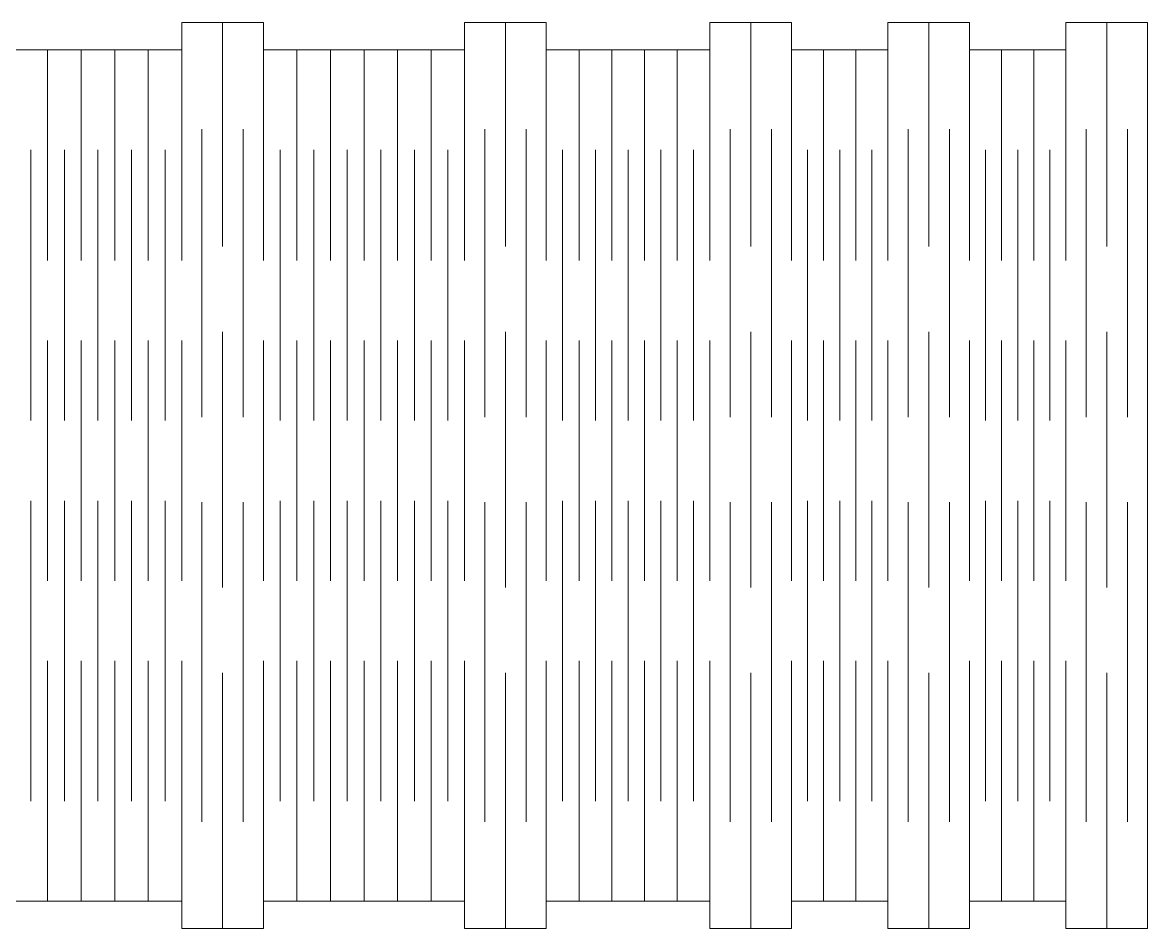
# Model space of a CAD drawing. Header units: millimetres. Extents: x -459 to 459, y -512 to 512.
# Drawn here: x 323.8 to 447.9, y 112 to 212 of the extents above; entities that cross this region are included whole.
import ezdxf

# ---------------------------------------------------------------- set-up
doc = ezdxf.new("R2010")
doc.units = ezdxf.units.MM
doc.header["$MEASUREMENT"] = 0
doc.layers.add('Camada 1', color=7, linetype='Continuous')

msp = doc.modelspace()

# ---------------------------------------------------------------- linework, layer by layer
at = {"layer": 'Camada 1', "color": 250, "lineweight": 20}
msp.add_open_spline([(341.3646, 111.9721), (341.3646, 111.9721), (350.3755, 111.9721), (350.3755, 111.9721), (350.3755, 111.9721), (350.3755, 111.9721), (350.3755, 114.9721), (350.3755, 114.9721), (350.3755, 114.9721), (350.3755, 114.9721), (372.5761, 114.9721), (372.5761, 114.9721), (372.5761, 114.9721), (372.5761, 114.9721), (372.5761, 111.9721), (372.5761, 111.9721), (372.5761, 111.9721), (372.5761, 111.9721), (381.5871, 111.9721), (381.5871, 111.9721), (381.5871, 111.9721), (381.5871, 111.9721), (381.5871, 114.9721), (381.5871, 114.9721), (381.5871, 114.9721), (381.5871, 114.9721), (399.6397, 114.9721), (399.6397, 114.9721), (399.6397, 114.9721), (399.6397, 114.9721), (399.6397, 111.9721), (399.6397, 111.9721), (399.6397, 111.9721), (399.6397, 111.9721), (408.6424, 111.9721), (408.6424, 111.9721), (408.6424, 111.9721), (408.6424, 111.9721), (408.6424, 114.9721), (408.6424, 114.9721), (408.6424, 114.9721), (408.6424, 114.9721), (419.281, 114.9721), (419.281, 114.9721), (419.281, 114.9721), (419.281, 114.9721), (419.281, 111.9721), (419.281, 111.9721), (419.281, 111.9721), (419.281, 111.9721), (428.2837, 111.9721), (428.2837, 111.9721), (428.2837, 111.9721), (428.2837, 111.9721), (428.2837, 114.9721), (428.2837, 114.9721), (428.2837, 114.9721), (428.2837, 114.9721), (438.9223, 114.9721), (438.9223, 114.9721), (438.9223, 114.9721), (438.9223, 114.9721), (438.9223, 111.9721), (438.9223, 111.9721), (438.9223, 111.9721), (438.9223, 111.9721), (447.925, 111.9721), (447.925, 111.9721), (447.925, 111.9721), (447.925, 111.9721), (447.925, 211.9721), (447.925, 211.9721), (447.925, 211.9721), (447.925, 211.9721), (438.9223, 211.9721), (438.9223, 211.9721), (438.9223, 211.9721), (438.9223, 211.9721), (438.9223, 208.9721), (438.9223, 208.9721), (438.9223, 208.9721), (438.9223, 208.9721), (428.2837, 208.9721), (428.2837, 208.9721), (428.2837, 208.9721), (428.2837, 208.9721), (428.2837, 211.9721), (428.2837, 211.9721), (428.2837, 211.9721), (428.2837, 211.9721), (419.281, 211.9721), (419.281, 211.9721), (419.281, 211.9721), (419.281, 211.9721), (419.281, 208.9721), (419.281, 208.9721), (419.281, 208.9721), (419.281, 208.9721), (408.6424, 208.9721), (408.6424, 208.9721), (408.6424, 208.9721), (408.6424, 208.9721), (408.6424, 211.9721), (408.6424, 211.9721), (408.6424, 211.9721), (408.6424, 211.9721), (399.6397, 211.9721), (399.6397, 211.9721), (399.6397, 211.9721), (399.6397, 211.9721), (399.6397, 208.9721), (399.6397, 208.9721), (399.6397, 208.9721), (399.6397, 208.9721), (381.5871, 208.9721), (381.5871, 208.9721), (381.5871, 208.9721), (381.5871, 208.9721), (381.5871, 211.9721), (381.5871, 211.9721), (381.5871, 211.9721), (381.5871, 211.9721), (372.5761, 211.9721), (372.5761, 211.9721), (372.5761, 211.9721), (372.5761, 211.9721), (372.5761, 208.9721), (372.5761, 208.9721), (372.5761, 208.9721), (372.5761, 208.9721), (350.3755, 208.9721), (350.3755, 208.9721), (350.3755, 208.9721), (350.3755, 208.9721), (350.3755, 211.9721), (350.3755, 211.9721), (350.3755, 211.9721), (350.3755, 211.9721), (341.3646, 211.9721), (341.3646, 211.9721), (341.3646, 211.9721), (341.3646, 211.9721), (341.3646, 208.9721), (341.3646, 208.9721), (341.3646, 208.9721), (341.3646, 208.9721), (319.164, 208.9721), (319.164, 208.9721), (319.164, 208.9721), (319.164, 208.9721), (319.164, 211.9721), (319.164, 211.9721), (319.164, 211.9721), (319.164, 211.9721), (310.1531, 211.9721), (310.1531, 211.9721), (310.1531, 211.9721), (310.1531, 211.9721), (310.1531, 208.9721), (310.1531, 208.9721), (310.1531, 208.9721), (310.1531, 208.9721), (287.9525, 208.9721), (287.9525, 208.9721), (287.9525, 208.9721), (287.9525, 208.9721), (287.9525, 211.9721), (287.9525, 211.9721), (287.9525, 211.9721), (287.9525, 211.9721), (278.9415, 211.9721), (278.9415, 211.9721), (278.9415, 211.9721), (278.9415, 211.9721), (278.9415, 208.9721), (278.9415, 208.9721), (278.9415, 208.9721), (278.9415, 208.9721), (256.7409, 208.9721), (256.7409, 208.9721), (256.7409, 208.9721), (256.7409, 208.9721), (256.7409, 211.9721), (256.7409, 211.9721), (256.7409, 211.9721), (256.7409, 211.9721), (247.73, 211.9721), (247.73, 211.9721), (247.73, 211.9721), (247.73, 211.9721), (247.73, 208.9721), (247.73, 208.9721), (247.73, 208.9721), (247.73, 208.9721), (229.6773, 208.9721), (229.6773, 208.9721), (229.6773, 208.9721), (229.6773, 208.9721), (229.6773, 211.9721), (229.6773, 211.9721), (229.6773, 211.9721), (229.6773, 211.9721), (220.6719, 211.9721), (220.6719, 211.9721), (220.6719, 211.9721), (220.6719, 211.9721), (220.6719, 208.9721), (220.6719, 208.9721), (220.6719, 208.9721), (220.6719, 208.9721), (201.2092, 208.9721), (201.2092, 208.9721), (201.2092, 208.9721), (201.2092, 208.9721), (201.2092, 211.9721), (201.2092, 211.9721), (201.2092, 211.9721), (201.2092, 211.9721), (192.2037, 211.9721), (192.2037, 211.9721), (192.2037, 211.9721), (192.2037, 211.9721), (192.2037, 208.9721), (192.2037, 208.9721), (192.2037, 208.9721), (192.2037, 208.9721), (172.741, 208.9721), (172.741, 208.9721), (172.741, 208.9721), (172.741, 208.9721), (172.741, 211.9721), (172.741, 211.9721), (172.741, 211.9721), (172.741, 211.9721), (163.7356, 211.9721), (163.7356, 211.9721), (163.7356, 211.9721), (163.7356, 211.9721), (163.7356, 208.9721), (163.7356, 208.9721), (163.7356, 208.9721), (163.7356, 208.9721), (144.2728, 208.9721), (144.2728, 208.9721), (144.2728, 208.9721), (144.2728, 208.9721), (144.2728, 211.9721), (144.2728, 211.9721), (144.2728, 211.9721), (144.2728, 211.9721), (135.2674, 211.9721), (135.2674, 211.9721), (135.2674, 211.9721), (135.2674, 211.9721), (135.2674, 208.9721), (135.2674, 208.9721), (135.2674, 208.9721), (135.2674, 208.9721), (115.8046, 208.9721), (115.8046, 208.9721), (115.8046, 208.9721), (115.8046, 208.9721), (115.8046, 211.9721), (115.8046, 211.9721), (115.8046, 211.9721), (115.8046, 211.9721), (106.7992, 211.9721), (106.7992, 211.9721), (106.7992, 211.9721), (106.7992, 211.9721), (106.7992, 208.9721), (106.7992, 208.9721), (106.7992, 208.9721), (106.7992, 208.9721), (87.3365, 208.9721), (87.3365, 208.9721), (87.3365, 208.9721), (87.3365, 208.9721), (87.3365, 211.9721), (87.3365, 211.9721), (87.3365, 211.9721), (87.3365, 211.9721), (78.331, 211.9721), (78.331, 211.9721), (78.331, 211.9721), (78.331, 211.9721), (78.331, 111.9721), (78.331, 111.9721), (78.331, 111.9721), (78.331, 111.9721), (87.3365, 111.9721), (87.3365, 111.9721), (87.3365, 111.9721), (87.3365, 111.9721), (87.3365, 114.9721), (87.3365, 114.9721), (87.3365, 114.9721), (87.3365, 114.9721), (106.7992, 114.9721), (106.7992, 114.9721), (106.7992, 114.9721), (106.7992, 114.9721), (106.7992, 111.9721), (106.7992, 111.9721), (106.7992, 111.9721), (106.7992, 111.9721), (115.8046, 111.9721), (115.8046, 111.9721), (115.8046, 111.9721), (115.8046, 111.9721), (115.8046, 114.9721), (115.8046, 114.9721), (115.8046, 114.9721), (115.8046, 114.9721), (135.2674, 114.9721), (135.2674, 114.9721), (135.2674, 114.9721), (135.2674, 114.9721), (135.2674, 111.9721), (135.2674, 111.9721), (135.2674, 111.9721), (135.2674, 111.9721), (144.2728, 111.9721), (144.2728, 111.9721), (144.2728, 111.9721), (144.2728, 111.9721), (144.2728, 114.9721), (144.2728, 114.9721), (144.2728, 114.9721), (144.2728, 114.9721), (163.7356, 114.9721), (163.7356, 114.9721), (163.7356, 114.9721), (163.7356, 114.9721), (163.7356, 111.9721), (163.7356, 111.9721), (163.7356, 111.9721), (163.7356, 111.9721), (172.741, 111.9721), (172.741, 111.9721), (172.741, 111.9721), (172.741, 111.9721), (172.741, 114.9721), (172.741, 114.9721), (172.741, 114.9721), (172.741, 114.9721), (192.2037, 114.9721), (192.2037, 114.9721), (192.2037, 114.9721), (192.2037, 114.9721), (192.2037, 111.9721), (192.2037, 111.9721), (192.2037, 111.9721), (192.2037, 111.9721), (201.2092, 111.9721), (201.2092, 111.9721), (201.2092, 111.9721), (201.2092, 111.9721), (201.2092, 114.9721), (201.2092, 114.9721), (201.2092, 114.9721), (201.2092, 114.9721), (220.6719, 114.9721), (220.6719, 114.9721), (220.6719, 114.9721), (220.6719, 114.9721), (220.6719, 111.9721), (220.6719, 111.9721), (220.6719, 111.9721), (220.6719, 111.9721), (229.6773, 111.9721), (229.6773, 111.9721), (229.6773, 111.9721), (229.6773, 111.9721), (229.6773, 114.9721), (229.6773, 114.9721), (229.6773, 114.9721), (229.6773, 114.9721), (247.73, 114.9721), (247.73, 114.9721), (247.73, 114.9721), (247.73, 114.9721), (247.73, 111.9721), (247.73, 111.9721), (247.73, 111.9721), (247.73, 111.9721), (256.7409, 111.9721), (256.7409, 111.9721), (256.7409, 111.9721), (256.7409, 111.9721), (256.7409, 114.9721), (256.7409, 114.9721), (256.7409, 114.9721), (256.7409, 114.9721), (278.9415, 114.9721), (278.9415, 114.9721), (278.9415, 114.9721), (278.9415, 114.9721), (278.9415, 111.9721), (278.9415, 111.9721), (278.9415, 111.9721), (278.9415, 111.9721), (287.9525, 111.9721), (287.9525, 111.9721), (287.9525, 111.9721), (287.9525, 111.9721), (287.9525, 114.9721), (287.9525, 114.9721), (287.9525, 114.9721), (287.9525, 114.9721), (310.1531, 114.9721), (310.1531, 114.9721), (310.1531, 114.9721), (310.1531, 114.9721), (310.1531, 111.9721), (310.1531, 111.9721), (310.1531, 111.9721), (310.1531, 111.9721), (319.164, 111.9721), (319.164, 111.9721), (319.164, 111.9721), (319.164, 111.9721), (319.164, 114.9721), (319.164, 114.9721), (319.164, 114.9721), (319.164, 114.9721), (341.3646, 114.9721), (341.3646, 114.9721), (341.3646, 114.9721), (341.3646, 114.9721), (341.3646, 111.9721), (341.3646, 111.9721)], degree=3, knots=[0, 0, 0, 0, 0.00917431, 0.00917431, 0.00917431, 0.00917431, 0.01834862, 0.01834862, 0.01834862, 0.01834862, 0.02752294, 0.02752294, 0.02752294, 0.02752294, 0.03669725, 0.03669725, 0.03669725, 0.03669725, 0.04587156, 0.04587156, 0.04587156, 0.04587156, 0.05504587, 0.05504587, 0.05504587, 0.05504587, 0.06422018, 0.06422018, 0.06422018, 0.06422018, 0.0733945, 0.0733945, 0.0733945, 0.0733945, 0.08256881, 0.08256881, 0.08256881, 0.08256881, 0.09174312, 0.09174312, 0.09174312, 0.09174312, 0.10091743, 0.10091743, 0.10091743, 0.10091743, 0.11009174, 0.11009174, 0.11009174, 0.11009174, 0.11926606, 0.11926606, 0.11926606, 0.11926606, 0.12844037, 0.12844037, 0.12844037, 0.12844037, 0.13761468, 0.13761468, 0.13761468, 0.13761468, 0.14678899, 0.14678899, 0.14678899, 0.14678899, 0.1559633, 0.1559633, 0.1559633, 0.1559633, 0.16513761, 0.16513761, 0.16513761, 0.16513761, 0.17431193, 0.17431193, 0.17431193, 0.17431193, 0.18348624, 0.18348624, 0.18348624, 0.18348624, 0.19266055, 0.19266055, 0.19266055, 0.19266055, 0.20183486, 0.20183486, 0.20183486, 0.20183486, 0.21100917, 0.21100917, 0.21100917, 0.21100917, 0.22018349, 0.22018349, 0.22018349, 0.22018349, 0.2293578, 0.2293578, 0.2293578, 0.2293578, 0.23853211, 0.23853211, 0.23853211, 0.23853211, 0.24770642, 0.24770642, 0.24770642, 0.24770642, 0.25688073, 0.25688073, 0.25688073, 0.25688073, 0.26605505, 0.26605505, 0.26605505, 0.26605505, 0.27522936, 0.27522936, 0.27522936, 0.27522936, 0.28440367, 0.28440367, 0.28440367, 0.28440367, 0.29357798, 0.29357798, 0.29357798, 0.29357798, 0.30275229, 0.30275229, 0.30275229, 0.30275229, 0.31192661, 0.31192661, 0.31192661, 0.31192661, 0.32110092, 0.32110092, 0.32110092, 0.32110092, 0.33027523, 0.33027523, 0.33027523, 0.33027523, 0.33944954, 0.33944954, 0.33944954, 0.33944954, 0.34862385, 0.34862385, 0.34862385, 0.34862385, 0.35779817, 0.35779817, 0.35779817, 0.35779817, 0.36697248, 0.36697248, 0.36697248, 0.36697248, 0.37614679, 0.37614679, 0.37614679, 0.37614679, 0.3853211, 0.3853211, 0.3853211, 0.3853211, 0.39449541, 0.39449541, 0.39449541, 0.39449541, 0.40366972, 0.40366972, 0.40366972, 0.40366972, 0.41284404, 0.41284404, 0.41284404, 0.41284404, 0.42201835, 0.42201835, 0.42201835, 0.42201835, 0.43119266, 0.43119266, 0.43119266, 0.43119266, 0.44036697, 0.44036697, 0.44036697, 0.44036697, 0.44954128, 0.44954128, 0.44954128, 0.44954128, 0.4587156, 0.4587156, 0.4587156, 0.4587156, 0.46788991, 0.46788991, 0.46788991, 0.46788991, 0.47706422, 0.47706422, 0.47706422, 0.47706422, 0.48623853, 0.48623853, 0.48623853, 0.48623853, 0.49541284, 0.49541284, 0.49541284, 0.49541284, 0.50458716, 0.50458716, 0.50458716, 0.50458716, 0.51376147, 0.51376147, 0.51376147, 0.51376147, 0.52293578, 0.52293578, 0.52293578, 0.52293578, 0.53211009, 0.53211009, 0.53211009, 0.53211009, 0.5412844, 0.5412844, 0.5412844, 0.5412844, 0.55045872, 0.55045872, 0.55045872, 0.55045872, 0.55963303, 0.55963303, 0.55963303, 0.55963303, 0.56880734, 0.56880734, 0.56880734, 0.56880734, 0.57798165, 0.57798165, 0.57798165, 0.57798165, 0.58715596, 0.58715596, 0.58715596, 0.58715596, 0.59633028, 0.59633028, 0.59633028, 0.59633028, 0.60550459, 0.60550459, 0.60550459, 0.60550459, 0.6146789, 0.6146789, 0.6146789, 0.6146789, 0.62385321, 0.62385321, 0.62385321, 0.62385321, 0.63302752, 0.63302752, 0.63302752, 0.63302752, 0.64220183, 0.64220183, 0.64220183, 0.64220183, 0.65137615, 0.65137615, 0.65137615, 0.65137615, 0.66055046, 0.66055046, 0.66055046, 0.66055046, 0.66972477, 0.66972477, 0.66972477, 0.66972477, 0.67889908, 0.67889908, 0.67889908, 0.67889908, 0.68807339, 0.68807339, 0.68807339, 0.68807339, 0.69724771, 0.69724771, 0.69724771, 0.69724771, 0.70642202, 0.70642202, 0.70642202, 0.70642202, 0.71559633, 0.71559633, 0.71559633, 0.71559633, 0.72477064, 0.72477064, 0.72477064, 0.72477064, 0.73394495, 0.73394495, 0.73394495, 0.73394495, 0.74311927, 0.74311927, 0.74311927, 0.74311927, 0.75229358, 0.75229358, 0.75229358, 0.75229358, 0.76146789, 0.76146789, 0.76146789, 0.76146789, 0.7706422, 0.7706422, 0.7706422, 0.7706422, 0.77981651, 0.77981651, 0.77981651, 0.77981651, 0.78899083, 0.78899083, 0.78899083, 0.78899083, 0.79816514, 0.79816514, 0.79816514, 0.79816514, 0.80733945, 0.80733945, 0.80733945, 0.80733945, 0.81651376, 0.81651376, 0.81651376, 0.81651376, 0.82568807, 0.82568807, 0.82568807, 0.82568807, 0.83486239, 0.83486239, 0.83486239, 0.83486239, 0.8440367, 0.8440367, 0.8440367, 0.8440367, 0.85321101, 0.85321101, 0.85321101, 0.85321101, 0.86238532, 0.86238532, 0.86238532, 0.86238532, 0.87155963, 0.87155963, 0.87155963, 0.87155963, 0.88073394, 0.88073394, 0.88073394, 0.88073394, 0.88990826, 0.88990826, 0.88990826, 0.88990826, 0.89908257, 0.89908257, 0.89908257, 0.89908257, 0.90825688, 0.90825688, 0.90825688, 0.90825688, 0.91743119, 0.91743119, 0.91743119, 0.91743119, 0.9266055, 0.9266055, 0.9266055, 0.9266055, 0.93577982, 0.93577982, 0.93577982, 0.93577982, 0.94495413, 0.94495413, 0.94495413, 0.94495413, 0.95412844, 0.95412844, 0.95412844, 0.95412844, 0.96330275, 0.96330275, 0.96330275, 0.96330275, 0.97247706, 0.97247706, 0.97247706, 0.97247706, 0.98165138, 0.98165138, 0.98165138, 0.98165138, 1, 1, 1, 1], dxfattribs=at)
for points in [[(345.87, 187.2365), (345.87, 187.2365), (345.87, 211.9721), (345.87, 211.9721)], [(377.0816, 187.2365), (377.0816, 187.2365), (377.0816, 211.9721), (377.0816, 211.9721)], [(404.141, 187.2365), (404.141, 187.2365), (404.141, 211.9721), (404.141, 211.9721)], [(423.7823, 187.2365), (423.7823, 187.2365), (423.7823, 211.9721), (423.7823, 211.9721)], [(443.4236, 187.2365), (443.4236, 187.2365), (443.4236, 211.9721), (443.4236, 211.9721)], [(326.563, 185.7206), (326.563, 185.7206), (326.563, 208.9721), (326.563, 208.9721)], [(330.2635, 185.7206), (330.2635, 185.7206), (330.2635, 208.9721), (330.2635, 208.9721)], [(333.9637, 185.7206), (333.9637, 185.7206), (333.9637, 208.9721), (333.9637, 208.9721)], [(337.6641, 185.7206), (337.6641, 185.7206), (337.6641, 208.9721), (337.6641, 208.9721)], [(341.3644, 185.7206), (341.3644, 185.7206), (341.3644, 208.9721), (341.3644, 208.9721)], [(350.3739, 185.7206), (350.3739, 185.7206), (350.3739, 208.9721), (350.3739, 208.9721)], [(354.0743, 185.7206), (354.0743, 185.7206), (354.0743, 208.9721), (354.0743, 208.9721)], [(357.7745, 185.7206), (357.7745, 185.7206), (357.7745, 208.9721), (357.7745, 208.9721)], [(361.475, 185.7206), (361.475, 185.7206), (361.475, 208.9721), (361.475, 208.9721)], [(365.1752, 185.7206), (365.1752, 185.7206), (365.1752, 208.9721), (365.1752, 208.9721)], [(368.8756, 185.7206), (368.8756, 185.7206), (368.8756, 208.9721), (368.8756, 208.9721)], [(372.5759, 185.7206), (372.5759, 185.7206), (372.5759, 208.9721), (372.5759, 208.9721)], [(381.5855, 185.7206), (381.5855, 185.7206), (381.5855, 208.9721), (381.5855, 208.9721)], [(385.1964, 185.7206), (385.1964, 185.7206), (385.1964, 208.9721), (385.1964, 208.9721)], [(388.807, 185.7206), (388.807, 185.7206), (388.807, 208.9721), (388.807, 208.9721)], [(392.418, 185.7206), (392.418, 185.7206), (392.418, 208.9721), (392.418, 208.9721)], [(396.0286, 185.7206), (396.0286, 185.7206), (396.0286, 208.9721), (396.0286, 208.9721)], [(399.6395, 185.7206), (399.6395, 185.7206), (399.6395, 208.9721), (399.6395, 208.9721)], [(408.6449, 185.7206), (408.6449, 185.7206), (408.6449, 208.9721), (408.6449, 208.9721)], [(412.1903, 185.7206), (412.1903, 185.7206), (412.1903, 208.9721), (412.1903, 208.9721)], [(415.7353, 185.7206), (415.7353, 185.7206), (415.7353, 208.9721), (415.7353, 208.9721)], [(419.2808, 185.7206), (419.2808, 185.7206), (419.2808, 208.9721), (419.2808, 208.9721)], [(428.2862, 185.7206), (428.2862, 185.7206), (428.2862, 208.9721), (428.2862, 208.9721)], [(431.8316, 185.7206), (431.8316, 185.7206), (431.8316, 208.9721), (431.8316, 208.9721)], [(435.3766, 185.7206), (435.3766, 185.7206), (435.3766, 208.9721), (435.3766, 208.9721)], [(438.9221, 185.7206), (438.9221, 185.7206), (438.9221, 208.9721), (438.9221, 208.9721)], [(343.5903, 168.4203), (343.5903, 168.4203), (343.5903, 200.212), (343.5903, 200.212)], [(348.1498, 168.4203), (348.1498, 168.4203), (348.1498, 200.212), (348.1498, 200.212)], [(374.8019, 168.4203), (374.8019, 168.4203), (374.8019, 200.212), (374.8019, 200.212)], [(379.3614, 168.4203), (379.3614, 168.4203), (379.3614, 200.212), (379.3614, 200.212)], [(401.8613, 168.4203), (401.8613, 168.4203), (401.8613, 200.212), (401.8613, 200.212)], [(406.4208, 168.4203), (406.4208, 168.4203), (406.4208, 200.212), (406.4208, 200.212)], [(421.5026, 168.4203), (421.5026, 168.4203), (421.5026, 200.212), (421.5026, 200.212)], [(426.0621, 168.4203), (426.0621, 168.4203), (426.0621, 200.212), (426.0621, 200.212)], [(441.1439, 168.4203), (441.1439, 168.4203), (441.1439, 200.212), (441.1439, 200.212)], [(445.7034, 168.4203), (445.7034, 168.4203), (445.7034, 200.212), (445.7034, 200.212)], [(324.7129, 168.0334), (324.7129, 168.0334), (324.7129, 197.9176), (324.7129, 197.9176)], [(328.413, 168.0334), (328.413, 168.0334), (328.413, 197.9176), (328.413, 197.9176)], [(332.1135, 168.0334), (332.1135, 168.0334), (332.1135, 197.9176), (332.1135, 197.9176)], [(335.8139, 168.0334), (335.8139, 168.0334), (335.8139, 197.9176), (335.8139, 197.9176)], [(339.5142, 168.0334), (339.5142, 168.0334), (339.5142, 197.9176), (339.5142, 197.9176)], [(352.2241, 168.0334), (352.2241, 168.0334), (352.2241, 197.9176), (352.2241, 197.9176)], [(355.9244, 168.0334), (355.9244, 168.0334), (355.9244, 197.9176), (355.9244, 197.9176)], [(359.6245, 168.0334), (359.6245, 168.0334), (359.6245, 197.9176), (359.6245, 197.9176)], [(363.325, 168.0334), (363.325, 168.0334), (363.325, 197.9176), (363.325, 197.9176)], [(367.0254, 168.0334), (367.0254, 168.0334), (367.0254, 197.9176), (367.0254, 197.9176)], [(370.7257, 168.0334), (370.7257, 168.0334), (370.7257, 197.9176), (370.7257, 197.9176)], [(383.3909, 168.0334), (383.3909, 168.0334), (383.3909, 197.9176), (383.3909, 197.9176)], [(387.0017, 168.0334), (387.0017, 168.0334), (387.0017, 197.9176), (387.0017, 197.9176)], [(390.6123, 168.0334), (390.6123, 168.0334), (390.6123, 197.9176), (390.6123, 197.9176)], [(394.2232, 168.0334), (394.2232, 168.0334), (394.2232, 197.9176), (394.2232, 197.9176)], [(397.8341, 168.0334), (397.8341, 168.0334), (397.8341, 197.9176), (397.8341, 197.9176)], [(410.4175, 168.0334), (410.4175, 168.0334), (410.4175, 197.9176), (410.4175, 197.9176)], [(413.9628, 168.0334), (413.9628, 168.0334), (413.9628, 197.9176), (413.9628, 197.9176)], [(417.5079, 168.0334), (417.5079, 168.0334), (417.5079, 197.9176), (417.5079, 197.9176)], [(430.0588, 168.0334), (430.0588, 168.0334), (430.0588, 197.9176), (430.0588, 197.9176)], [(433.6041, 168.0334), (433.6041, 168.0334), (433.6041, 197.9176), (433.6041, 197.9176)], [(437.1492, 168.0334), (437.1492, 168.0334), (437.1492, 197.9176), (437.1492, 197.9176)], [(345.87, 149.6042), (345.87, 149.6042), (345.87, 177.8283), (345.87, 177.8283)], [(377.0816, 149.6042), (377.0816, 149.6042), (377.0816, 177.8283), (377.0816, 177.8283)], [(404.141, 149.6042), (404.141, 149.6042), (404.141, 177.8283), (404.141, 177.8283)], [(423.7823, 149.6042), (423.7823, 149.6042), (423.7823, 177.8283), (423.7823, 177.8283)], [(443.4236, 149.6042), (443.4236, 149.6042), (443.4236, 177.8283), (443.4236, 177.8283)], [(326.563, 150.3463), (326.563, 150.3463), (326.563, 176.8769), (326.563, 176.8769)], [(330.2635, 150.3463), (330.2635, 150.3463), (330.2635, 176.8769), (330.2635, 176.8769)], [(333.9637, 150.3463), (333.9637, 150.3463), (333.9637, 176.8769), (333.9637, 176.8769)], [(337.6641, 150.3463), (337.6641, 150.3463), (337.6641, 176.8769), (337.6641, 176.8769)], [(341.3644, 150.3463), (341.3644, 150.3463), (341.3644, 176.8769), (341.3644, 176.8769)], [(350.3739, 150.3463), (350.3739, 150.3463), (350.3739, 176.8769), (350.3739, 176.8769)], [(354.0743, 150.3463), (354.0743, 150.3463), (354.0743, 176.8769), (354.0743, 176.8769)], [(357.7745, 150.3463), (357.7745, 150.3463), (357.7745, 176.8769), (357.7745, 176.8769)], [(361.475, 150.3463), (361.475, 150.3463), (361.475, 176.8769), (361.475, 176.8769)], [(365.1752, 150.3463), (365.1752, 150.3463), (365.1752, 176.8769), (365.1752, 176.8769)], [(368.8756, 150.3463), (368.8756, 150.3463), (368.8756, 176.8769), (368.8756, 176.8769)], [(372.5759, 150.3463), (372.5759, 150.3463), (372.5759, 176.8769), (372.5759, 176.8769)], [(381.5855, 150.3463), (381.5855, 150.3463), (381.5855, 176.8769), (381.5855, 176.8769)], [(385.1964, 150.3463), (385.1964, 150.3463), (385.1964, 176.8769), (385.1964, 176.8769)], [(388.807, 150.3463), (388.807, 150.3463), (388.807, 176.8769), (388.807, 176.8769)], [(392.418, 150.3463), (392.418, 150.3463), (392.418, 176.8769), (392.418, 176.8769)], [(396.0286, 150.3463), (396.0286, 150.3463), (396.0286, 176.8769), (396.0286, 176.8769)], [(399.6395, 150.3463), (399.6395, 150.3463), (399.6395, 176.8769), (399.6395, 176.8769)], [(408.6449, 150.3463), (408.6449, 150.3463), (408.6449, 176.8769), (408.6449, 176.8769)], [(412.1903, 150.3463), (412.1903, 150.3463), (412.1903, 176.8769), (412.1903, 176.8769)], [(415.7353, 150.3463), (415.7353, 150.3463), (415.7353, 176.8769), (415.7353, 176.8769)], [(419.2808, 150.3463), (419.2808, 150.3463), (419.2808, 176.8769), (419.2808, 176.8769)], [(428.2862, 150.3463), (428.2862, 150.3463), (428.2862, 176.8769), (428.2862, 176.8769)], [(431.8316, 150.3463), (431.8316, 150.3463), (431.8316, 176.8769), (431.8316, 176.8769)], [(435.3766, 150.3463), (435.3766, 150.3463), (435.3766, 176.8769), (435.3766, 176.8769)], [(438.9221, 150.3463), (438.9221, 150.3463), (438.9221, 176.8769), (438.9221, 176.8769)], [(324.7129, 126.0266), (324.7129, 126.0266), (324.7129, 159.19), (324.7129, 159.19)], [(328.413, 126.0266), (328.413, 126.0266), (328.413, 159.19), (328.413, 159.19)], [(332.1135, 126.0266), (332.1135, 126.0266), (332.1135, 159.19), (332.1135, 159.19)], [(335.8139, 126.0266), (335.8139, 126.0266), (335.8139, 159.19), (335.8139, 159.19)], [(339.5142, 126.0266), (339.5142, 126.0266), (339.5142, 159.19), (339.5142, 159.19)], [(343.5903, 123.7322), (343.5903, 123.7322), (343.5903, 159.0124), (343.5903, 159.0124)], [(348.1498, 123.7322), (348.1498, 123.7322), (348.1498, 159.0124), (348.1498, 159.0124)], [(352.2241, 126.0266), (352.2241, 126.0266), (352.2241, 159.19), (352.2241, 159.19)], [(355.9244, 126.0266), (355.9244, 126.0266), (355.9244, 159.19), (355.9244, 159.19)], [(359.6245, 126.0266), (359.6245, 126.0266), (359.6245, 159.19), (359.6245, 159.19)], [(363.325, 126.0266), (363.325, 126.0266), (363.325, 159.19), (363.325, 159.19)], [(367.0254, 126.0266), (367.0254, 126.0266), (367.0254, 159.19), (367.0254, 159.19)], [(370.7257, 126.0266), (370.7257, 126.0266), (370.7257, 159.19), (370.7257, 159.19)], [(374.8019, 123.7322), (374.8019, 123.7322), (374.8019, 159.0124), (374.8019, 159.0124)], [(379.3614, 123.7322), (379.3614, 123.7322), (379.3614, 159.0124), (379.3614, 159.0124)], [(383.3909, 126.0266), (383.3909, 126.0266), (383.3909, 159.19), (383.3909, 159.19)], [(387.0017, 126.0266), (387.0017, 126.0266), (387.0017, 159.19), (387.0017, 159.19)], [(390.6123, 126.0266), (390.6123, 126.0266), (390.6123, 159.19), (390.6123, 159.19)], [(394.2232, 126.0266), (394.2232, 126.0266), (394.2232, 159.19), (394.2232, 159.19)], [(397.8341, 126.0266), (397.8341, 126.0266), (397.8341, 159.19), (397.8341, 159.19)], [(401.8613, 123.7322), (401.8613, 123.7322), (401.8613, 159.0124), (401.8613, 159.0124)], [(406.4208, 123.7322), (406.4208, 123.7322), (406.4208, 159.0124), (406.4208, 159.0124)], [(410.4175, 126.0266), (410.4175, 126.0266), (410.4175, 159.19), (410.4175, 159.19)], [(413.9628, 126.0266), (413.9628, 126.0266), (413.9628, 159.19), (413.9628, 159.19)], [(417.5079, 126.0266), (417.5079, 126.0266), (417.5079, 159.19), (417.5079, 159.19)], [(421.5026, 123.7322), (421.5026, 123.7322), (421.5026, 159.0124), (421.5026, 159.0124)], [(426.0621, 123.7322), (426.0621, 123.7322), (426.0621, 159.0124), (426.0621, 159.0124)], [(430.0588, 126.0266), (430.0588, 126.0266), (430.0588, 159.19), (430.0588, 159.19)], [(433.6041, 126.0266), (433.6041, 126.0266), (433.6041, 159.19), (433.6041, 159.19)], [(437.1492, 126.0266), (437.1492, 126.0266), (437.1492, 159.19), (437.1492, 159.19)], [(441.1439, 123.7322), (441.1439, 123.7322), (441.1439, 159.0124), (441.1439, 159.0124)], [(445.7034, 123.7322), (445.7034, 123.7322), (445.7034, 159.0124), (445.7034, 159.0124)], [(326.563, 114.9721), (326.563, 114.9721), (326.563, 141.5028), (326.563, 141.5028)], [(330.2635, 114.9721), (330.2635, 114.9721), (330.2635, 141.5028), (330.2635, 141.5028)], [(333.9637, 114.9721), (333.9637, 114.9721), (333.9637, 141.5028), (333.9637, 141.5028)], [(337.6641, 114.9721), (337.6641, 114.9721), (337.6641, 141.5028), (337.6641, 141.5028)], [(341.3644, 114.9721), (341.3644, 114.9721), (341.3644, 141.5028), (341.3644, 141.5028)], [(350.3739, 114.9721), (350.3739, 114.9721), (350.3739, 141.5028), (350.3739, 141.5028)], [(354.0743, 114.9721), (354.0743, 114.9721), (354.0743, 141.5028), (354.0743, 141.5028)], [(357.7745, 114.9721), (357.7745, 114.9721), (357.7745, 141.5028), (357.7745, 141.5028)], [(361.475, 114.9721), (361.475, 114.9721), (361.475, 141.5028), (361.475, 141.5028)], [(365.1752, 114.9721), (365.1752, 114.9721), (365.1752, 141.5028), (365.1752, 141.5028)], [(368.8756, 114.9721), (368.8756, 114.9721), (368.8756, 141.5028), (368.8756, 141.5028)], [(372.5759, 114.9721), (372.5759, 114.9721), (372.5759, 141.5028), (372.5759, 141.5028)], [(381.5855, 114.9721), (381.5855, 114.9721), (381.5855, 141.5028), (381.5855, 141.5028)], [(385.1964, 114.9721), (385.1964, 114.9721), (385.1964, 141.5028), (385.1964, 141.5028)], [(388.807, 114.9721), (388.807, 114.9721), (388.807, 141.5028), (388.807, 141.5028)], [(392.418, 114.9721), (392.418, 114.9721), (392.418, 141.5028), (392.418, 141.5028)], [(396.0286, 114.9721), (396.0286, 114.9721), (396.0286, 141.5028), (396.0286, 141.5028)], [(399.6395, 114.9721), (399.6395, 114.9721), (399.6395, 141.5028), (399.6395, 141.5028)], [(408.6449, 114.9721), (408.6449, 114.9721), (408.6449, 141.5028), (408.6449, 141.5028)], [(412.1903, 114.9721), (412.1903, 114.9721), (412.1903, 141.5028), (412.1903, 141.5028)], [(415.7353, 114.9721), (415.7353, 114.9721), (415.7353, 141.5028), (415.7353, 141.5028)], [(419.2808, 114.9721), (419.2808, 114.9721), (419.2808, 141.5028), (419.2808, 141.5028)], [(428.2862, 114.9721), (428.2862, 114.9721), (428.2862, 141.5028), (428.2862, 141.5028)], [(431.8316, 114.9721), (431.8316, 114.9721), (431.8316, 141.5028), (431.8316, 141.5028)], [(435.3766, 114.9721), (435.3766, 114.9721), (435.3766, 141.5028), (435.3766, 141.5028)], [(438.9221, 114.9721), (438.9221, 114.9721), (438.9221, 141.5028), (438.9221, 141.5028)], [(345.87, 111.9721), (345.87, 111.9721), (345.87, 140.1962), (345.87, 140.1962)], [(377.0816, 111.9721), (377.0816, 111.9721), (377.0816, 140.1962), (377.0816, 140.1962)], [(404.141, 111.9721), (404.141, 111.9721), (404.141, 140.1962), (404.141, 140.1962)], [(423.7823, 111.9721), (423.7823, 111.9721), (423.7823, 140.1962), (423.7823, 140.1962)], [(443.4236, 111.9721), (443.4236, 111.9721), (443.4236, 140.1962), (443.4236, 140.1962)]]:
    msp.add_open_spline(points, degree=3, dxfattribs=at)

doc.saveas('drawing.dxf')
